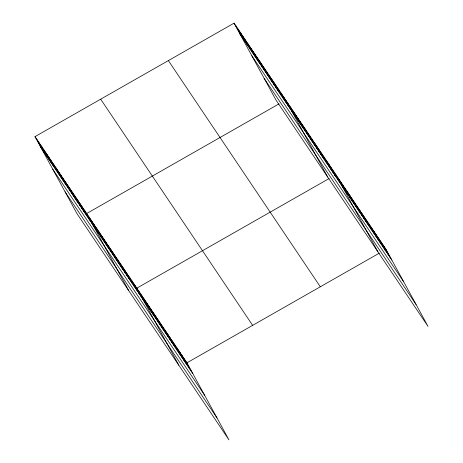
<?xml version="1.0" encoding="UTF-8"?>
<svg xmlns="http://www.w3.org/2000/svg" width="463" height="463" viewBox="0 0 463 463"><rect width="100%" height="100%" fill="white"/><g stroke="black" fill="none" stroke-linecap="round" stroke-linejoin="round"><path stroke-width="0.69" d="M34.997 136.626L186.942 362.813L228.948 439.85L76.997 213.663L34.997 136.626L234.052 23.15L386.003 249.337L428.003 326.374L276.058 100.187L234.052 23.15M279.027 103.868L86.656 213.53L128.662 290.567M284.502 100.749L285.717 100.054L327.717 177.092M329.17 178.51L136.799 288.171L178.805 365.209M334.645 175.39L335.86 174.696L377.86 251.733M186.942 362.813L379.313 253.151M384.788 250.032L386.003 249.337M239.886 33.851L391.837 260.038M251.826 55.739L403.771 281.926M264.118 78.299L416.069 304.48M168.364 60.595L320.315 286.782M100.685 99.18L252.636 325.367M40.831 147.327L192.782 373.514M52.765 169.221L204.715 395.408M65.063 191.775L217.014 417.962M384.273 246.762L390.106 257.463M382.542 244.186L388.376 254.887M380.817 241.617L386.651 252.318M379.087 239.041L384.921 249.742M377.357 236.466L383.19 247.167M375.626 233.89L381.46 244.591M373.896 231.321L379.735 242.022M372.171 228.745L378.005 239.446M370.441 226.17L376.274 236.871M368.71 223.6L374.544 234.301M366.98 221.025L372.819 231.726M365.255 218.449L371.089 229.15M363.524 215.874L369.358 226.575M361.794 213.304L367.628 224.005M360.064 210.729L365.903 221.43M358.339 208.153L364.173 218.854M356.608 205.578L362.442 216.285M354.878 203.008L360.712 213.709M353.147 200.433L358.987 211.134M351.423 197.857L357.257 208.558M349.692 195.288L355.526 205.989M347.962 192.712L353.796 203.413M346.231 190.137L352.065 200.838M344.507 187.561L350.341 198.262M342.776 184.992L348.61 195.693M341.046 182.416L346.88 193.117M339.315 179.841L345.149 190.542M337.591 177.265L343.424 187.972M334.13 172.12L339.964 182.821M332.399 169.545L338.233 180.246M330.675 166.975L336.508 177.676M328.944 164.4L334.778 175.101M327.214 161.824L333.047 172.525M325.483 159.249L331.317 169.956M323.753 156.679L329.592 167.38M322.028 154.104L327.862 164.805M320.298 151.528L326.131 162.229M318.567 148.959L324.401 159.66M316.837 146.383L322.676 157.084M315.112 143.808L320.946 154.509M313.382 141.232L319.215 151.933M311.651 138.663L317.485 149.364M309.921 136.087L315.76 146.788M308.196 133.512L314.03 144.213M306.465 130.936L312.299 141.643M304.735 128.367L310.569 139.068M303.005 125.791L308.844 136.492M301.28 123.216L307.114 133.917M299.549 120.646L305.383 131.347M297.819 118.071L303.653 128.772M296.089 115.495L301.922 126.196M294.364 112.92L300.198 123.621M292.633 110.35L298.467 121.051M290.903 107.775L296.737 118.476M289.172 105.199L295.006 115.9M287.448 102.63L293.282 113.331M283.993 97.49L289.826 108.192M282.274 94.927L288.108 105.628M280.549 92.363L286.383 103.064M278.83 89.799L284.664 100.5M277.106 87.235L282.939 97.936M275.381 84.671L281.22 95.372M273.662 82.107L279.496 92.808M271.937 79.543L277.777 90.244M270.218 76.98L276.052 87.686M268.494 74.421L274.327 85.123M266.775 71.858L272.609 82.559M265.05 69.294L270.884 79.995M263.331 66.73L269.165 77.431M261.607 64.166L267.44 74.867M259.888 61.602L265.721 72.303M258.163 59.038L263.997 69.739M256.438 56.474L262.278 67.176M254.719 53.911L260.553 64.612M252.995 51.347L258.829 62.048M251.276 48.783L257.11 59.484M249.551 46.219L255.385 56.92M247.832 43.655L253.666 54.356M246.108 41.091L251.941 51.798M244.389 38.533L250.223 49.234M242.664 35.969L248.498 46.67M240.939 33.405L246.779 44.107M239.221 30.842L245.054 41.543M237.496 28.278L243.33 38.979M235.777 25.714L241.611 36.415M185.217 360.237L191.051 370.938M183.487 357.668L189.321 368.369M181.756 355.092L187.59 365.793M180.026 352.517L185.866 363.218M178.301 349.941L184.135 360.648M176.571 347.372L182.405 358.073M174.84 344.796L180.674 355.497M173.11 342.221L178.944 352.922M171.385 339.651L177.219 350.352M169.655 337.076L175.489 347.777M167.924 334.5L173.758 345.201M166.194 331.925L172.028 342.626M164.469 329.355L170.303 340.056M162.739 326.78L168.573 337.481M161.008 324.204L166.842 334.905M159.278 321.635L165.112 332.336M157.553 319.059L163.387 329.76M155.823 316.484L161.656 327.185M154.092 313.908L159.926 324.609M152.362 311.339L158.196 322.04M150.631 308.763L156.471 319.464M148.907 306.188L154.74 316.889M147.176 303.612L153.01 314.319M145.446 301.043L151.279 311.744M143.715 298.467L149.555 309.168M141.991 295.892L147.824 306.593M140.26 293.322L146.094 304.023M138.53 290.747L144.363 301.448M135.074 285.596L140.908 296.297M133.344 283.026L139.178 293.727M131.614 280.451L137.447 291.152M129.883 277.875L135.723 288.576M128.158 275.3L133.992 286.007M126.428 272.73L132.262 283.431M124.697 270.155L130.531 280.856M122.967 267.579L128.801 278.28M121.242 265.01L127.076 275.711M119.512 262.434L125.346 273.135M117.781 259.859L123.615 270.56M116.051 257.283L121.885 267.99M114.326 254.714L120.16 265.415M112.596 252.138L118.43 262.839M110.865 249.563L116.699 260.264M109.135 246.993L114.969 257.694M107.41 244.418L113.244 255.119M105.68 241.842L111.514 252.543M103.949 239.267L109.783 249.968M102.219 236.697L108.053 247.398M100.488 234.122L106.328 244.823M98.764 231.546L104.597 242.247M97.033 228.971L102.867 239.678M95.303 226.401L101.137 237.102M93.572 223.826L99.412 234.527M91.848 221.25L97.681 231.951M90.117 218.681L95.951 229.382M88.387 216.105L94.221 226.806M84.937 210.966L90.771 221.667M83.213 208.402L89.046 219.103M81.494 205.838L87.328 216.539M79.769 203.274L85.603 213.981M78.05 200.716L83.884 211.417M76.326 198.152L82.159 208.854M74.607 195.589L80.44 206.29M72.882 193.025L78.716 203.726M71.157 190.461L76.997 201.162M69.438 187.897L75.272 198.598M67.714 185.333L73.548 196.034M65.995 182.769L71.829 193.47M64.27 180.205L70.104 190.906M62.551 177.642L68.385 188.343M60.827 175.078L66.66 185.779M59.108 172.514L64.942 183.215M57.383 169.95L63.217 180.651M55.658 167.386L61.498 178.093M53.94 164.828L59.773 175.529M52.215 162.264L58.054 172.965M50.496 159.7L56.33 170.401M48.771 157.136L54.605 167.838M47.052 154.573L52.886 165.274M45.328 152.009L51.162 162.71M43.609 149.445L49.443 160.146M41.884 146.881L47.718 157.582M40.165 144.317L45.999 155.018M38.441 141.753L44.274 152.454M36.716 139.189L42.555 149.89"/></g></svg>
